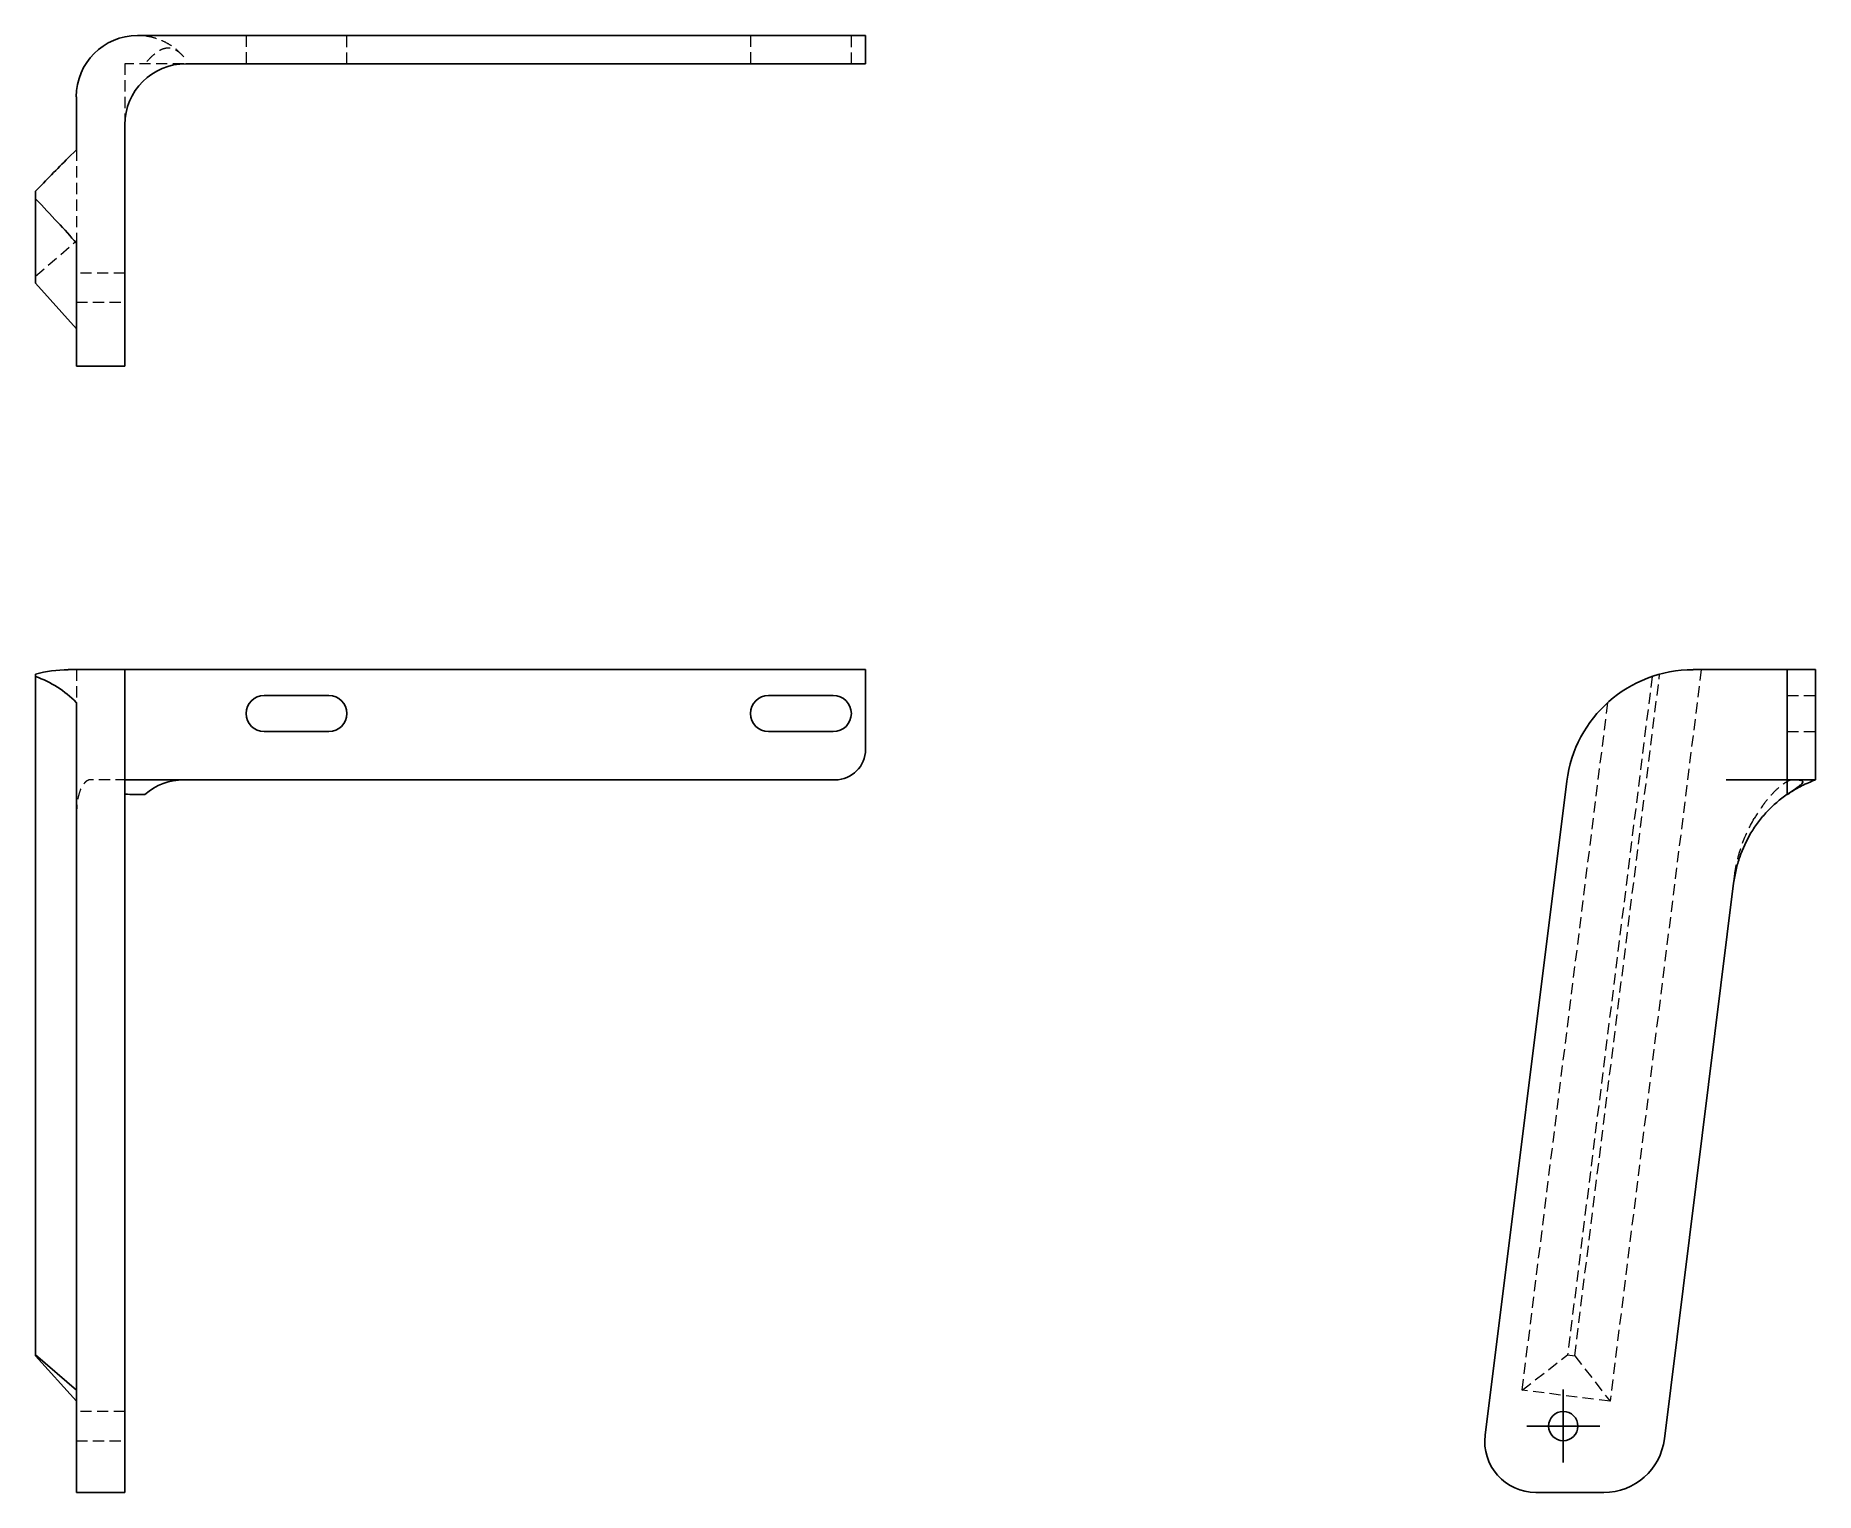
# Model space of a CAD drawing. Header units: millimetres. Extents: x 38 to 242, y 10 to 177.
import ezdxf

# ---------------------------------------------------------------- set-up
doc = ezdxf.new("R2010")
doc.units = ezdxf.units.MM
doc.linetypes.add('HIDDEN', pattern=[1.905, 1.27, -0.635])
doc.layers.add('10', color=7, linetype='Continuous')

# ---------------------------------------------------------------- blocks, each defined once
blk = doc.blocks.new('SW_CENTERMARKSYMBOL_0')
at = {"layer": '10', "color": 0}
for p, q in [((0, 2.5), (0, 4.18)), ((0, 0), (0, 2.5)), ((-2.5, 0), (-4.18, 0)), ((0, 0), (-2.5, 0)), ((0, 0), (0, -2.5)), ((0, 0), (2.5, 0)), ((2.5, 0), (4.18, 0)), ((0, -2.5), (0, -4.18))]:
    blk.add_line(p, q, dxfattribs=at)

msp = doc.modelspace()

# ---------------------------------------------------------------- linework, layer by layer
at = {"color": 7, "linetype": 'Continuous', "lineweight": 25}
for p, q in [((49.63, 176.74), (133, 176.74)), ((133, 176.74), (133, 173.52)), ((55.19, 173.52), (133, 173.52)), ((42.64, 163.67), (42.64, 169.74)), ((48.19, 162.74), (48.19, 166.52)), ((42.64, 163.67), (41.71, 162.74)), ((48.19, 148.27), (48.19, 162.74)), ((37.98, 158.05), (37.98, 158.91)), ((37.98, 158.05), (37.98, 148.37)), ((42.64, 152.98), (42.64, 148.27)), ((42.64, 143.17), (37.98, 148.37)), ((42.64, 138.94), (42.64, 148.27)), ((48.19, 148.27), (48.19, 138.94)), ((42.64, 138.94), (42.64, 138.89)), ((42.64, 138.89), (48.19, 138.89)), ((48.19, 138.89), (48.19, 138.94)), ((48.19, 104.12), (41.71, 104.12)), ((48.19, 91.34), (48.19, 104.12)), ((55.19, 104.12), (48.19, 104.12)), ((55.19, 104.12), (133, 104.12)), ((133, 104.12), (133, 95)), ((227.74, 104.12), (231.52, 104.12)), ((238.52, 104.12), (231.52, 104.12)), ((238.52, 104.12), (238.52, 95)), ((241.74, 104.12), (238.52, 104.12)), ((241.74, 104.12), (241.74, 95)), ((37.98, 103.34), (37.98, 103.6)), ((37.98, 103.34), (37.98, 25.64)), ((42.64, 100.37), (42.64, 91.34)), ((71.55, 101.17), (64.14, 101.17)), ((129.3, 101.17), (121.89, 101.17)), ((64.14, 97.02), (71.55, 97.02)), ((121.89, 97.02), (129.3, 97.02)), ((238.52, 95), (238.52, 91.5)), ((241.74, 91.5), (241.74, 95)), ((42.64, 16.44), (42.64, 91.34)), ((48.19, 91.5), (55.19, 91.5)), ((48.19, 91.34), (48.19, 16.44)), ((129.5, 91.5), (55.19, 91.5)), ((213.27, 91.34), (203.94, 16.44)), ((231.52, 91.5), (238.52, 91.5)), ((238.52, 91.5), (241.74, 91.5)), ((238.52, 91.5), (238.52, 89.83)), ((232.38, 79.68), (224.45, 16.02)), ((37.98, 25.64), (37.98, 25.54)), ((42.64, 21.59), (37.98, 25.64)), ((37.98, 25.54), (42.64, 20.33)), ((42.64, 16.44), (42.64, 9.88)), ((48.19, 9.88), (48.19, 16.44)), ((42.64, 9.88), (48.19, 9.88)), ((217.51, 9.88), (209.72, 9.88))]:
    msp.add_line(p, q, dxfattribs=at)
at = {"color": 7, "linetype": 'HIDDEN', "lineweight": 18}
for p, q in [((62.07, 176.74), (62.07, 173.52)), ((73.62, 173.52), (73.62, 176.74)), ((119.82, 176.74), (119.82, 173.52)), ((131.37, 173.52), (131.37, 176.74)), ((48.19, 173.52), (48.19, 166.52)), ((54.95, 173.52), (48.19, 173.52)), ((42.64, 163.67), (42.64, 153.23)), ((37.98, 149.18), (42.64, 153.23)), ((42.64, 153.23), (42.64, 152.98)), ((48.19, 149.54), (42.64, 149.54)), ((42.64, 146.19), (48.19, 146.19)), ((42.64, 104.12), (42.64, 100.37)), ((228.67, 104.12), (218.23, 20.33)), ((223.05, 103.34), (213.37, 25.64)), ((214.18, 25.54), (223.91, 103.6)), ((208.17, 21.59), (217.98, 100.37)), ((238.52, 101.17), (241.74, 101.17)), ((238.52, 97.02), (241.74, 97.02)), ((49.68, 91.5), (49.48, 91.5)), ((241.72, 91.5), (241.61, 91.5)), ((232.57, 80.94), (232.46, 80.21)), ((232.48, 80.39), (232.49, 80.42)), ((232.57, 80.83), (232.59, 80.91)), ((208.17, 21.59), (213.37, 25.64)), ((213.37, 25.64), (214.18, 25.54)), ((214.18, 25.54), (218.23, 20.33)), ((218.23, 20.33), (208.17, 21.59)), ((48.19, 19.15), (42.64, 19.15)), ((42.64, 15.8), (48.19, 15.8))]:
    msp.add_line(p, q, dxfattribs=at)
at = {"color": 7, "linetype": 'Continuous', "lineweight": 25}
msp.add_circle((212.87, 17.48), 1.68, dxfattribs=at)
for centre, radius, start, end in [((49.63, 169.74), 7, 90, 180), ((55.19, 166.52), 7, 90, 180), ((227.74, 89.54), 14.57, 90, 172.8966), ((64.14, 99.09), 2.07, 90, 270), ((71.55, 99.09), 2.07, 270, 90), ((121.89, 99.09), 2.07, 90, 270), ((129.3, 99.09), 2.07, 270, 90), ((129.5, 95), 3.5, 270, 0), ((54.95, 84.74), 6.76, 90, 131.1681), ((209.72, 15.71), 5.83, 172.8966, 270), ((217.51, 16.88), 7, 270, 352.8966)]:
    msp.add_arc(centre, radius, start, end, dxfattribs=at)
for centre, major_axis, ratio, start_param, end_param in [((43.51, 162.74), (14.55, 14.55), 0.062069, 1.632785, 1.898603), ((31.62, 162.74), (14.55, -14.55), 0.062069, 0.775824, 1.181795), ((43.51, 89.54), (10.92, -10.92), 0.883117, 2.418184, 2.684002), ((31.62, 89.54), (10.92, 10.92), 0.883117, 6.273611, 6.679583)]:
    msp.add_ellipse(centre, major_axis=major_axis, ratio=ratio, start_param=start_param, end_param=end_param, dxfattribs=at)
at = {"color": 7, "linetype": 'HIDDEN', "lineweight": 18}
for points, knots in [([(54.95, 174.29), (54.87, 174.39), (54.74, 174.53), (54.33, 174.93), (54.05, 175.19), (53.44, 175.62), (53.21, 175.77), (52.66, 176.06), (52.36, 176.2), (51.68, 176.44), (51.3, 176.55), (50.51, 176.7), (50.09, 176.74), (49.68, 176.74)], [0, 0, 0, 0, 0.25, 0.25, 0.5, 0.5, 0.625, 0.625, 0.75, 0.75, 0.875, 0.875, 1, 1, 1, 1]), ([(54.95, 174.29), (54.79, 174.48), (54.62, 174.65), (54.26, 174.95), (54.06, 175.08), (53.72, 175.22), (53.61, 175.26), (53.38, 175.3), (53.26, 175.31), (52.91, 175.31), (52.69, 175.25), (52.27, 175.09), (52.07, 174.97), (51.71, 174.72), (51.54, 174.59), (51.06, 174.15), (50.77, 173.84), (50.5, 173.52)], [0, 0, 0, 0, 0.125, 0.125, 0.25, 0.25, 0.3125, 0.3125, 0.375, 0.375, 0.5, 0.5, 0.625, 0.625, 0.75, 0.75, 1, 1, 1, 1]), ([(48.4, 91.5), (48.3, 91.5), (47.86, 91.5), (47.1, 91.5), (46.13, 91.5), (45.14, 91.5), (44.52, 91.5), (44.21, 91.5), (44.21, 91.5), (44.21, 91.5), (44.21, 91.5), (44.2, 91.5), (44.2, 91.5), (44.19, 91.5), (44.15, 91.5), (44, 91.47), (43.73, 91.32), (43.44, 91), (43.13, 90.47), (42.87, 89.71), (42.67, 88.55), (42.65, 87.63), (42.64, 87.08)], [0, 0, 0, 0, 0.02401, 0.115697, 0.205302, 0.296989, 0.42484, 0.42485, 0.42489, 0.42505, 0.42537, 0.425701, 0.425893, 0.42666, 0.42973, 0.442027, 0.491622, 0.551574, 0.613238, 0.721878, 0.833197, 1, 1, 1, 1]), ([(239.2, 91.5), (239.19, 91.5), (239.17, 91.5), (239.16, 91.5), (239.16, 91.5), (239.16, 91.5), (239.16, 91.5), (239.15, 91.5), (239.15, 91.5), (239.14, 91.5), (239.09, 91.5), (238.89, 91.47), (238.52, 91.32), (238.01, 91), (237.36, 90.47), (236.61, 89.71), (235.66, 88.55), (235.09, 87.63), (234.74, 87.08)], [0, 0, 0, 0, 0.007325, 0.007342, 0.007411, 0.007687, 0.008239, 0.008811, 0.009142, 0.010467, 0.015765, 0.036989, 0.122585, 0.226056, 0.332483, 0.519985, 0.712113, 1, 1, 1, 1]), ([(232.49, 80.56), (232.56, 81.14), (232.67, 81.71), (232.94, 82.84), (233.1, 83.39), (233.67, 85.03), (234.16, 86.07), (234.74, 87.08)], [0, 0, 0, 0, 0.25, 0.25, 0.5, 0.5, 1, 1, 1, 1]), ([(232.38, 79.68), (232.39, 79.73), (232.4, 79.82), (232.43, 80.1), (232.46, 80.3), (232.49, 80.56)], [0, 0, 0, 0, 0.5, 0.5, 1, 1, 1, 1]), ([(232.51, 80.72), (232.51, 80.7), (232.49, 80.56), (232.48, 80.45), (232.48, 80.41), (232.48, 80.39)], [0, 0, 0, 0, 0.080208, 0.5415818, 1, 1, 1, 1])]:
    msp.add_open_spline(points, degree=3, knots=knots, dxfattribs=at)
at = {"color": 7, "linetype": 'Continuous', "lineweight": 25}
msp.add_open_spline([(50.5, 89.83), (49.73, 89.8), (48.96, 89.81), (48.19, 89.86)], degree=3, dxfattribs=at)
for points, knots in [([(238.52, 89.86), (237.68, 89.28), (236.91, 88.6), (235.86, 87.48), (235.53, 87.09), (234.91, 86.28), (234.63, 85.85), (233.84, 84.54), (233.41, 83.62), (232.91, 82.18), (232.77, 81.69), (232.54, 80.69), (232.45, 80.19), (232.38, 79.68)], [0, 0, 0, 0, 0.25, 0.25, 0.375, 0.375, 0.5, 0.5, 0.75, 0.75, 0.875, 0.875, 1, 1, 1, 1]), ([(239.29, 91.5), (239.48, 91.5), (239.65, 91.5), (239.95, 91.47), (240.08, 91.45), (240.22, 91.39), (240.26, 91.37), (240.3, 91.32), (240.31, 91.29), (240.31, 91.19), (240.25, 91.12), (240.09, 90.95), (239.97, 90.86), (239.72, 90.68), (239.59, 90.58), (239.15, 90.28), (238.84, 90.06), (238.52, 89.83)], [0, 0, 0, 0, 0.125, 0.125, 0.25, 0.25, 0.3125, 0.3125, 0.375, 0.375, 0.5, 0.5, 0.625, 0.625, 0.75, 0.75, 1, 1, 1, 1]), ([(238.53, 89.81), (238.62, 89.87), (239.13, 90.25), (240.19, 90.85), (241.2, 91.28), (241.74, 91.5)], [0, 0, 0, 0, 0.087618, 0.523383, 1, 1, 1, 1])]:
    msp.add_open_spline(points, degree=3, knots=knots, dxfattribs=at)

# ---------------------------------------------------------------- block references
at = {"layer": '10'}
msp.add_blockref('SW_CENTERMARKSYMBOL_0', (212.87, 17.48), dxfattribs=at)

doc.saveas('drawing.dxf')
